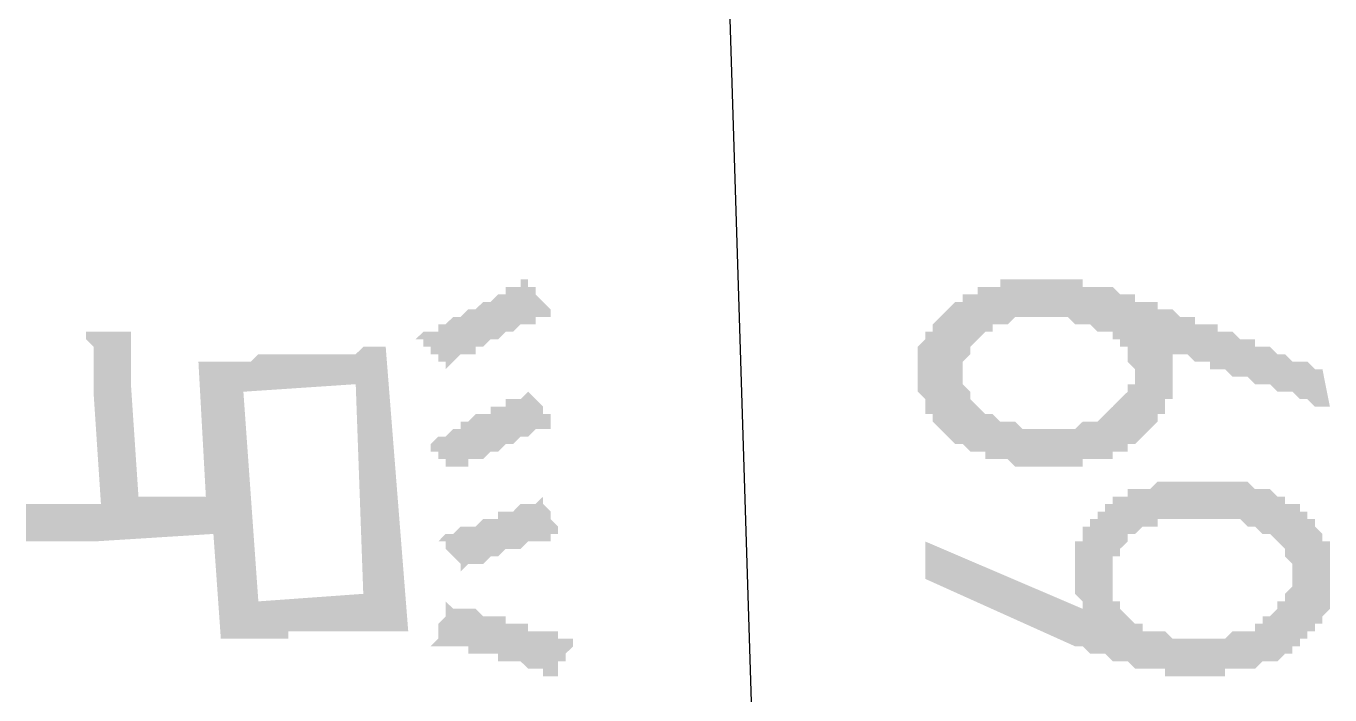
# Model space of a CAD drawing. Header units: millimetres. Extents: x 6156 to 7119, y 3162 to 3647.
# Drawn here: x 6836.63 to 6847.68, y 3490.53 to 3496.2 of the extents above; entities that cross this region are included whole.
import ezdxf

# ---------------------------------------------------------------- set-up
doc = ezdxf.new("R2010")
doc.units = ezdxf.units.MM
doc.layers.add('图层1', color=7, linetype='Continuous')

msp = doc.modelspace()

# ---------------------------------------------------------------- hatches: boundary and pattern name
at = {"layer": '图层1', "transparency": 33554559}
h = msp.add_hatch(color=256, dxfattribs=at)
h.paths.add_polyline_path([(6836.63, 3492.149), (6836.63, 3492.149), (6836.693, 3492.149), (6836.757, 3492.149), (6836.757, 3492.149), (6836.82, 3492.149), (6836.884, 3492.149), (6836.947, 3492.149), (6836.947, 3492.149), (6837.011, 3492.149), (6837.074, 3492.149), (6837.138, 3492.149), (6837.201, 3492.149), (6837.264, 3492.149), (6837.201, 3493.101), (6837.201, 3493.165), (6837.201, 3493.165), (6837.201, 3493.228), (6837.201, 3493.228), (6837.201, 3493.292), (6837.201, 3493.355), (6837.201, 3493.355), (6837.201, 3493.419), (6837.201, 3493.419), (6837.201, 3493.482), (6837.138, 3493.546), (6837.138, 3493.546), (6837.138, 3493.609), (6837.518, 3493.609), (6837.518, 3493.609), (6837.518, 3493.546), (6837.518, 3493.482), (6837.518, 3493.482), (6837.518, 3493.419), (6837.518, 3493.419), (6837.518, 3493.355), (6837.518, 3493.292), (6837.518, 3493.292), (6837.518, 3493.228), (6837.518, 3493.228), (6837.518, 3493.165), (6837.518, 3493.165), (6837.582, 3492.212), (6838.153, 3492.212), (6838.09, 3493.355), (6838.153, 3493.355), (6838.217, 3493.355), (6838.217, 3493.355), (6838.28, 3493.355), (6838.344, 3493.355), (6838.407, 3493.355), (6838.471, 3493.355), (6838.471, 3493.355), (6838.534, 3493.355), (6838.598, 3493.419), (6838.661, 3493.419), (6838.725, 3493.419), (6838.725, 3493.419), (6838.788, 3493.419), (6838.852, 3493.419), (6838.915, 3493.419), (6838.915, 3493.419), (6838.979, 3493.419), (6839.042, 3493.419), (6839.106, 3493.419), (6839.169, 3493.419), (6839.233, 3493.419), (6839.233, 3493.419), (6839.296, 3493.419), (6839.36, 3493.419), (6839.423, 3493.419), (6839.423, 3493.419), (6839.487, 3493.482), (6839.55, 3493.482), (6839.614, 3493.482), (6839.614, 3493.482), (6839.677, 3493.482), (6839.677, 3493.482), (6839.868, 3491.069), (6839.804, 3491.069), (6839.804, 3491.069), (6839.741, 3491.069), (6839.677, 3491.069), (6839.614, 3491.069), (6839.614, 3491.069), (6839.55, 3491.069), (6839.487, 3491.069), (6839.423, 3491.069), (6839.36, 3491.069), (6839.36, 3491.069), (6839.296, 3491.069), (6839.233, 3491.069), (6839.169, 3491.069), (6839.106, 3491.069), (6839.106, 3491.069), (6839.042, 3491.069), (6838.979, 3491.069), (6838.915, 3491.069), (6838.852, 3491.069), (6838.852, 3491.006), (6838.788, 3491.006), (6838.725, 3491.006), (6838.661, 3491.006), (6838.598, 3491.006), (6838.598, 3491.006), (6838.534, 3491.006), (6838.471, 3491.006), (6838.407, 3491.006), (6838.344, 3491.006), (6838.344, 3491.006), (6838.28, 3491.006), (6838.28, 3491.006), (6838.217, 3491.895), (6837.201, 3491.831), (6837.138, 3491.831), (6837.074, 3491.831), (6837.011, 3491.831), (6836.947, 3491.831), (6836.947, 3491.831), (6836.884, 3491.831), (6836.82, 3491.831), (6836.757, 3491.831), (6836.757, 3491.831), (6836.693, 3491.831), (6836.63, 3491.831), (6836.63, 3492.149)], flags=0)
h.paths.add_polyline_path([(6839.423, 3493.165), (6838.471, 3493.101), (6838.598, 3491.323), (6839.487, 3491.387)], flags=0)
h.paths.add_polyline_path([(6840.185, 3491.323), (6840.249, 3491.26), (6840.312, 3491.26), (6840.376, 3491.26), (6840.439, 3491.26), (6840.503, 3491.196), (6840.566, 3491.196), (6840.63, 3491.196), (6840.693, 3491.196), (6840.693, 3491.133), (6840.757, 3491.133), (6840.82, 3491.133), (6840.884, 3491.133), (6840.884, 3491.069), (6840.947, 3491.069), (6841.011, 3491.069), (6841.011, 3491.069), (6841.074, 3491.069), (6841.138, 3491.069), (6841.138, 3491.006), (6841.201, 3491.006), (6841.201, 3491.006), (6841.265, 3491.006), (6841.265, 3491.006), (6841.265, 3491.006), (6841.265, 3490.942), (6841.265, 3490.942), (6841.201, 3490.879), (6841.201, 3490.879), (6841.201, 3490.815), (6841.138, 3490.815), (6841.138, 3490.752), (6841.138, 3490.688), (6841.138, 3490.688), (6841.074, 3490.688), (6841.074, 3490.688), (6841.011, 3490.688), (6841.011, 3490.752), (6840.947, 3490.752), (6840.884, 3490.752), (6840.884, 3490.752), (6840.82, 3490.815), (6840.757, 3490.815), (6840.757, 3490.815), (6840.693, 3490.815), (6840.63, 3490.815), (6840.63, 3490.879), (6840.566, 3490.879), (6840.503, 3490.879), (6840.439, 3490.879), (6840.376, 3490.879), (6840.376, 3490.942), (6840.312, 3490.942), (6840.249, 3490.942), (6840.185, 3490.942), (6840.122, 3490.942), (6840.058, 3490.942), (6840.122, 3491.006), (6840.122, 3491.069), (6840.122, 3491.069), (6840.122, 3491.133), (6840.122, 3491.133), (6840.185, 3491.196), (6840.185, 3491.196), (6840.185, 3491.26), (6840.185, 3491.323), (6840.185, 3491.323)], flags=0)
h.paths.add_polyline_path([(6839.931, 3493.546), (6839.995, 3493.609), (6840.058, 3493.609), (6840.122, 3493.609), (6840.122, 3493.673), (6840.185, 3493.673), (6840.249, 3493.736), (6840.249, 3493.736), (6840.312, 3493.736), (6840.376, 3493.8), (6840.376, 3493.8), (6840.439, 3493.8), (6840.503, 3493.863), (6840.503, 3493.863), (6840.566, 3493.863), (6840.63, 3493.927), (6840.63, 3493.927), (6840.693, 3493.927), (6840.693, 3493.99), (6840.757, 3493.99), (6840.82, 3493.99), (6840.82, 3494.054), (6840.884, 3494.054), (6840.884, 3494.054), (6840.884, 3494.054), (6840.884, 3493.99), (6840.947, 3493.99), (6840.947, 3493.99), (6840.947, 3493.927), (6841.011, 3493.863), (6841.011, 3493.863), (6841.074, 3493.8), (6841.074, 3493.8), (6841.074, 3493.736), (6841.011, 3493.736), (6841.011, 3493.736), (6840.947, 3493.736), (6840.947, 3493.673), (6840.884, 3493.673), (6840.82, 3493.673), (6840.82, 3493.673), (6840.757, 3493.609), (6840.757, 3493.609), (6840.693, 3493.609), (6840.63, 3493.546), (6840.566, 3493.546), (6840.566, 3493.546), (6840.503, 3493.482), (6840.439, 3493.482), (6840.439, 3493.419), (6840.376, 3493.419), (6840.312, 3493.419), (6840.249, 3493.355), (6840.249, 3493.355), (6840.185, 3493.292), (6840.185, 3493.355), (6840.122, 3493.355), (6840.122, 3493.419), (6840.058, 3493.419), (6840.058, 3493.482), (6839.995, 3493.482), (6839.995, 3493.546), (6839.931, 3493.546)], flags=0)
h.paths.add_polyline_path([(6841.138, 3492.847), (6841.074, 3492.847), (6841.074, 3492.784), (6841.011, 3492.784), (6840.947, 3492.784), (6840.947, 3492.784), (6840.884, 3492.72), (6840.884, 3492.72), (6840.82, 3492.72), (6840.757, 3492.657), (6840.757, 3492.657), (6840.693, 3492.657), (6840.63, 3492.593), (6840.566, 3492.593), (6840.566, 3492.593), (6840.503, 3492.53), (6840.439, 3492.53), (6840.376, 3492.53), (6840.376, 3492.466), (6840.312, 3492.466), (6840.249, 3492.466), (6840.249, 3492.403), (6840.249, 3492.466), (6840.185, 3492.466), (6840.185, 3492.53), (6840.122, 3492.53), (6840.122, 3492.593), (6840.058, 3492.593), (6840.058, 3492.657), (6840.058, 3492.657), (6840.122, 3492.72), (6840.185, 3492.72), (6840.249, 3492.784), (6840.312, 3492.784), (6840.312, 3492.847), (6840.376, 3492.847), (6840.439, 3492.911), (6840.503, 3492.911), (6840.566, 3492.911), (6840.566, 3492.974), (6840.63, 3492.974), (6840.693, 3492.974), (6840.693, 3493.038), (6840.757, 3493.038), (6840.757, 3493.038), (6840.82, 3493.038), (6840.82, 3493.038), (6840.884, 3493.101), (6840.884, 3493.101), (6840.884, 3493.101), (6840.884, 3493.101), (6840.947, 3493.038), (6840.947, 3493.038), (6841.011, 3492.974), (6841.011, 3492.974), (6841.011, 3492.911), (6841.074, 3492.911), (6841.074, 3492.847), (6841.138, 3492.847), (6841.138, 3492.847)], flags=0)
h.paths.add_polyline_path([(6841.201, 3491.895), (6841.138, 3491.895), (6841.138, 3491.895), (6841.138, 3491.895), (6841.074, 3491.895), (6841.074, 3491.831), (6841.011, 3491.831), (6840.947, 3491.831), (6840.947, 3491.831), (6840.884, 3491.831), (6840.82, 3491.768), (6840.82, 3491.768), (6840.757, 3491.768), (6840.693, 3491.768), (6840.63, 3491.704), (6840.566, 3491.704), (6840.503, 3491.641), (6840.439, 3491.641), (6840.376, 3491.641), (6840.312, 3491.577), (6840.312, 3491.641), (6840.312, 3491.641), (6840.249, 3491.704), (6840.249, 3491.704), (6840.185, 3491.768), (6840.185, 3491.768), (6840.185, 3491.831), (6840.122, 3491.831), (6840.185, 3491.895), (6840.249, 3491.895), (6840.312, 3491.958), (6840.376, 3491.958), (6840.439, 3491.958), (6840.503, 3492.022), (6840.566, 3492.022), (6840.63, 3492.022), (6840.63, 3492.085), (6840.693, 3492.085), (6840.757, 3492.085), (6840.757, 3492.085), (6840.82, 3492.149), (6840.82, 3492.149), (6840.884, 3492.149), (6840.884, 3492.149), (6840.947, 3492.149), (6840.947, 3492.149), (6841.011, 3492.212), (6841.011, 3492.212), (6841.011, 3492.149), (6841.011, 3492.149), (6841.074, 3492.085), (6841.074, 3492.022), (6841.074, 3492.022), (6841.138, 3491.958), (6841.138, 3491.958), (6841.138, 3491.895), (6841.201, 3491.895)], flags=0)
h = msp.add_hatch(color=256, dxfattribs=at)
h.paths.add_polyline_path([(6847.678, 3492.974), (6847.615, 3492.974), (6847.551, 3492.974), (6847.488, 3493.038), (6847.424, 3493.038), (6847.424, 3493.038), (6847.361, 3493.101), (6847.297, 3493.101), (6847.234, 3493.101), (6847.234, 3493.101), (6847.17, 3493.165), (6847.107, 3493.165), (6847.107, 3493.165), (6847.043, 3493.165), (6846.98, 3493.228), (6846.916, 3493.228), (6846.916, 3493.228), (6846.853, 3493.228), (6846.789, 3493.292), (6846.789, 3493.292), (6846.726, 3493.292), (6846.662, 3493.292), (6846.662, 3493.355), (6846.599, 3493.355), (6846.535, 3493.355), (6846.535, 3493.355), (6846.472, 3493.419), (6846.408, 3493.419), (6846.408, 3493.419), (6846.345, 3493.419), (6846.345, 3493.419), (6846.345, 3493.419), (6846.345, 3493.355), (6846.345, 3493.292), (6846.345, 3493.292), (6846.345, 3493.228), (6846.345, 3493.228), (6846.345, 3493.165), (6846.345, 3493.101), (6846.345, 3493.101), (6846.345, 3493.038), (6846.281, 3493.038), (6846.281, 3492.974), (6846.281, 3492.974), (6846.281, 3492.911), (6846.218, 3492.911), (6846.218, 3492.847), (6846.218, 3492.847), (6846.218, 3492.847), (6846.154, 3492.784), (6846.154, 3492.784), (6846.091, 3492.72), (6846.091, 3492.72), (6846.027, 3492.657), (6846.027, 3492.657), (6845.964, 3492.657), (6845.964, 3492.593), (6845.9, 3492.593), (6845.837, 3492.593), (6845.837, 3492.53), (6845.773, 3492.53), (6845.71, 3492.53), (6845.71, 3492.53), (6845.646, 3492.53), (6845.583, 3492.53), (6845.583, 3492.466), (6845.519, 3492.466), (6845.456, 3492.466), (6845.392, 3492.466), (6845.329, 3492.466), (6845.329, 3492.466), (6845.265, 3492.466), (6845.202, 3492.466), (6845.138, 3492.466), (6845.138, 3492.466), (6845.075, 3492.466), (6845.011, 3492.466), (6845.011, 3492.466), (6844.948, 3492.53), (6844.884, 3492.53), (6844.884, 3492.53), (6844.821, 3492.53), (6844.757, 3492.53), (6844.757, 3492.593), (6844.694, 3492.593), (6844.631, 3492.593), (6844.631, 3492.593), (6844.567, 3492.657), (6844.504, 3492.657), (6844.504, 3492.657), (6844.44, 3492.72), (6844.44, 3492.72), (6844.377, 3492.784), (6844.377, 3492.784), (6844.313, 3492.847), (6844.313, 3492.847), (6844.313, 3492.911), (6844.25, 3492.911), (6844.25, 3492.974), (6844.25, 3492.974), (6844.25, 3493.038), (6844.25, 3493.038), (6844.186, 3493.101), (6844.186, 3493.165), (6844.186, 3493.165), (6844.186, 3493.228), (6844.186, 3493.228), (6844.186, 3493.292), (6844.186, 3493.292), (6844.186, 3493.355), (6844.186, 3493.355), (6844.186, 3493.419), (6844.186, 3493.419), (6844.186, 3493.482), (6844.25, 3493.546), (6844.25, 3493.546), (6844.25, 3493.609), (6844.313, 3493.609), (6844.313, 3493.673), (6844.313, 3493.673), (6844.377, 3493.736), (6844.377, 3493.736), (6844.44, 3493.8), (6844.44, 3493.8), (6844.44, 3493.8), (6844.504, 3493.863), (6844.567, 3493.863), (6844.567, 3493.927), (6844.631, 3493.927), (6844.694, 3493.927), (6844.694, 3493.99), (6844.757, 3493.99), (6844.757, 3493.99), (6844.821, 3493.99), (6844.884, 3493.99), (6844.884, 3494.054), (6844.948, 3494.054), (6845.011, 3494.054), (6845.075, 3494.054), (6845.138, 3494.054), (6845.138, 3494.054), (6845.202, 3494.054), (6845.265, 3494.054), (6845.265, 3494.054), (6845.329, 3494.054), (6845.392, 3494.054), (6845.392, 3494.054), (6845.456, 3494.054), (6845.519, 3494.054), (6845.583, 3494.054), (6845.583, 3493.99), (6845.646, 3493.99), (6845.71, 3493.99), (6845.773, 3493.99), (6845.837, 3493.99), (6845.9, 3493.927), (6845.9, 3493.927), (6845.9, 3493.927), (6845.964, 3493.927), (6845.964, 3493.927), (6846.027, 3493.927), (6846.027, 3493.927), (6846.027, 3493.863), (6846.091, 3493.863), (6846.091, 3493.863), (6846.154, 3493.863), (6846.154, 3493.863), (6846.218, 3493.863), (6846.218, 3493.8), (6846.281, 3493.8), (6846.345, 3493.8), (6846.345, 3493.8), (6846.408, 3493.736), (6846.408, 3493.736), (6846.472, 3493.736), (6846.535, 3493.736), (6846.535, 3493.673), (6846.599, 3493.673), (6846.662, 3493.673), (6846.726, 3493.673), (6846.726, 3493.609), (6846.789, 3493.609), (6846.853, 3493.609), (6846.916, 3493.546), (6846.98, 3493.546), (6847.043, 3493.546), (6847.043, 3493.482), (6847.107, 3493.482), (6847.17, 3493.482), (6847.234, 3493.419), (6847.297, 3493.419), (6847.361, 3493.355), (6847.424, 3493.355), (6847.488, 3493.355), (6847.551, 3493.292), (6847.615, 3493.292), (6847.615, 3493.292)], flags=0)
h.paths.add_polyline_path([(6845.456, 3492.784), (6845.519, 3492.784), (6845.583, 3492.847), (6845.583, 3492.847), (6845.646, 3492.847), (6845.71, 3492.847), (6845.71, 3492.847), (6845.773, 3492.911), (6845.773, 3492.911), (6845.837, 3492.974), (6845.837, 3492.974), (6845.9, 3493.038), (6845.9, 3493.038), (6845.964, 3493.101), (6845.964, 3493.101), (6845.964, 3493.165), (6846.027, 3493.165), (6846.027, 3493.228), (6846.027, 3493.228), (6846.027, 3493.292), (6846.027, 3493.292), (6846.027, 3493.292), (6845.964, 3493.355), (6845.964, 3493.419), (6845.964, 3493.419), (6845.964, 3493.482), (6845.9, 3493.482), (6845.9, 3493.546), (6845.9, 3493.546), (6845.837, 3493.546), (6845.837, 3493.609), (6845.773, 3493.609), (6845.773, 3493.609), (6845.71, 3493.609), (6845.646, 3493.673), (6845.583, 3493.673), (6845.583, 3493.673), (6845.519, 3493.673), (6845.456, 3493.736), (6845.456, 3493.736), (6845.392, 3493.736), (6845.329, 3493.736), (6845.265, 3493.736), (6845.202, 3493.736), (6845.202, 3493.736), (6845.138, 3493.736), (6845.075, 3493.736), (6845.011, 3493.736), (6845.011, 3493.736), (6844.948, 3493.673), (6844.948, 3493.673), (6844.884, 3493.673), (6844.821, 3493.673), (6844.821, 3493.609), (6844.757, 3493.609), (6844.757, 3493.609), (6844.694, 3493.546), (6844.694, 3493.546), (6844.694, 3493.546), (6844.631, 3493.482), (6844.631, 3493.482), (6844.631, 3493.419), (6844.567, 3493.355), (6844.567, 3493.355), (6844.567, 3493.292), (6844.567, 3493.292), (6844.567, 3493.292), (6844.567, 3493.228), (6844.567, 3493.228), (6844.567, 3493.165), (6844.567, 3493.165), (6844.631, 3493.101), (6844.631, 3493.038), (6844.631, 3493.038), (6844.631, 3493.038), (6844.694, 3492.974), (6844.694, 3492.974), (6844.757, 3492.911), (6844.757, 3492.911), (6844.821, 3492.911), (6844.884, 3492.847), (6844.884, 3492.847), (6844.948, 3492.847), (6844.948, 3492.847), (6845.011, 3492.847), (6845.075, 3492.784), (6845.075, 3492.784), (6845.138, 3492.784), (6845.202, 3492.784), (6845.265, 3492.784), (6845.265, 3492.784), (6845.329, 3492.784), (6845.392, 3492.784), (6845.456, 3492.784), (6845.456, 3492.784)], flags=0)
h = msp.add_hatch(color=256, dxfattribs=at)
h.paths.add_polyline_path([(6846.535, 3490.688), (6846.472, 3490.688), (6846.408, 3490.688), (6846.345, 3490.688), (6846.281, 3490.688), (6846.281, 3490.752), (6846.218, 3490.752), (6846.154, 3490.752), (6846.091, 3490.752), (6846.091, 3490.752), (6846.027, 3490.752), (6846.027, 3490.752), (6845.964, 3490.815), (6845.9, 3490.815), (6845.9, 3490.815), (6845.837, 3490.815), (6845.773, 3490.879), (6845.773, 3490.879), (6845.71, 3490.879), (6845.646, 3490.879), (6845.583, 3490.942), (6845.519, 3490.942), (6845.519, 3490.942), (6844.249, 3491.514), (6844.249, 3491.831), (6845.583, 3491.26), (6845.583, 3491.323), (6845.519, 3491.387), (6845.519, 3491.387), (6845.519, 3491.45), (6845.519, 3491.45), (6845.519, 3491.514), (6845.519, 3491.577), (6845.519, 3491.577), (6845.519, 3491.641), (6845.519, 3491.641), (6845.519, 3491.704), (6845.519, 3491.704), (6845.519, 3491.768), (6845.519, 3491.768), (6845.519, 3491.831), (6845.583, 3491.831), (6845.583, 3491.895), (6845.583, 3491.895), (6845.583, 3491.958), (6845.646, 3491.958), (6845.646, 3492.022), (6845.71, 3492.022), (6845.71, 3492.085), (6845.773, 3492.085), (6845.773, 3492.149), (6845.837, 3492.149), (6845.837, 3492.212), (6845.9, 3492.212), (6845.964, 3492.212), (6845.964, 3492.276), (6846.027, 3492.276), (6846.027, 3492.276), (6846.091, 3492.276), (6846.154, 3492.276), (6846.218, 3492.339), (6846.218, 3492.339), (6846.281, 3492.339), (6846.345, 3492.339), (6846.408, 3492.339), (6846.472, 3492.339), (6846.472, 3492.339), (6846.535, 3492.339), (6846.535, 3492.339), (6846.599, 3492.339), (6846.662, 3492.339), (6846.726, 3492.339), (6846.726, 3492.339), (6846.789, 3492.339), (6846.853, 3492.339), (6846.916, 3492.339), (6846.98, 3492.339), (6846.98, 3492.339), (6847.043, 3492.276), (6847.107, 3492.276), (6847.107, 3492.276), (6847.17, 3492.276), (6847.234, 3492.212), (6847.234, 3492.212), (6847.297, 3492.212), (6847.297, 3492.149), (6847.361, 3492.149), (6847.424, 3492.149), (6847.424, 3492.085), (6847.424, 3492.085), (6847.488, 3492.085), (6847.488, 3492.022), (6847.551, 3492.022), (6847.551, 3491.958), (6847.551, 3491.958), (6847.615, 3491.895), (6847.615, 3491.895), (6847.615, 3491.831), (6847.678, 3491.831), (6847.678, 3491.768), (6847.678, 3491.768), (6847.678, 3491.704), (6847.678, 3491.641), (6847.678, 3491.641), (6847.678, 3491.577), (6847.678, 3491.577), (6847.678, 3491.514), (6847.678, 3491.45), (6847.678, 3491.45), (6847.678, 3491.387), (6847.678, 3491.323), (6847.678, 3491.323), (6847.678, 3491.26), (6847.678, 3491.26), (6847.615, 3491.196), (6847.615, 3491.196), (6847.615, 3491.133), (6847.551, 3491.133), (6847.551, 3491.133), (6847.551, 3491.069), (6847.488, 3491.069), (6847.488, 3491.006), (6847.424, 3491.006), (6847.424, 3490.942), (6847.361, 3490.942), (6847.361, 3490.879), (6847.297, 3490.879), (6847.297, 3490.879), (6847.234, 3490.815), (6847.17, 3490.815), (6847.17, 3490.815), (6847.107, 3490.815), (6847.043, 3490.752), (6846.98, 3490.752), (6846.98, 3490.752), (6846.916, 3490.752), (6846.853, 3490.752), (6846.789, 3490.752), (6846.789, 3490.688), (6846.726, 3490.688), (6846.662, 3490.688), (6846.599, 3490.688), (6846.599, 3490.688), (6846.535, 3490.688), (6846.535, 3490.688)], flags=0)
h.paths.add_polyline_path([(6847.17, 3491.196), (6847.17, 3491.196), (6847.234, 3491.26), (6847.234, 3491.26), (6847.234, 3491.323), (6847.297, 3491.323), (6847.297, 3491.387), (6847.297, 3491.387), (6847.361, 3491.45), (6847.361, 3491.45), (6847.361, 3491.514), (6847.361, 3491.514), (6847.361, 3491.577), (6847.361, 3491.641), (6847.361, 3491.641), (6847.297, 3491.704), (6847.297, 3491.704), (6847.297, 3491.768), (6847.297, 3491.768), (6847.234, 3491.831), (6847.234, 3491.831), (6847.17, 3491.895), (6847.17, 3491.895), (6847.17, 3491.895), (6847.107, 3491.895), (6847.043, 3491.958), (6847.043, 3491.958), (6846.98, 3491.958), (6846.98, 3491.958), (6846.916, 3492.022), (6846.853, 3492.022), (6846.789, 3492.022), (6846.789, 3492.022), (6846.726, 3492.022), (6846.662, 3492.022), (6846.599, 3492.022), (6846.535, 3492.022), (6846.535, 3492.022), (6846.472, 3492.022), (6846.408, 3492.022), (6846.345, 3492.022), (6846.281, 3492.022), (6846.218, 3492.022), (6846.218, 3491.958), (6846.154, 3491.958), (6846.091, 3491.958), (6846.091, 3491.958), (6846.027, 3491.895), (6846.027, 3491.895), (6845.964, 3491.895), (6845.964, 3491.831), (6845.964, 3491.831), (6845.9, 3491.768), (6845.9, 3491.768), (6845.9, 3491.704), (6845.837, 3491.704), (6845.837, 3491.641), (6845.837, 3491.641), (6845.837, 3491.577), (6845.837, 3491.577), (6845.837, 3491.514), (6845.837, 3491.45), (6845.837, 3491.45), (6845.837, 3491.387), (6845.837, 3491.387), (6845.837, 3491.323), (6845.9, 3491.323), (6845.9, 3491.26), (6845.9, 3491.26), (6845.964, 3491.196), (6845.964, 3491.196), (6846.027, 3491.133), (6846.027, 3491.133), (6846.091, 3491.133), (6846.091, 3491.069), (6846.154, 3491.069), (6846.218, 3491.069), (6846.218, 3491.069), (6846.281, 3491.069), (6846.345, 3491.006), (6846.408, 3491.006), (6846.408, 3491.006), (6846.472, 3491.006), (6846.535, 3491.006), (6846.599, 3491.006), (6846.599, 3491.006), (6846.662, 3491.006), (6846.662, 3491.006), (6846.726, 3491.006), (6846.789, 3491.006), (6846.853, 3491.069), (6846.853, 3491.069), (6846.916, 3491.069), (6846.98, 3491.069), (6847.043, 3491.069), (6847.043, 3491.133), (6847.107, 3491.133), (6847.107, 3491.196), (6847.17, 3491.196)], flags=0)

# ---------------------------------------------------------------- linework, layer by layer
at = {"layer": '图层1', "lineweight": -3}
msp.add_line((6843.202, 3476.725), (6839.9, 3583.249), dxfattribs=at)

doc.saveas('drawing.dxf')
